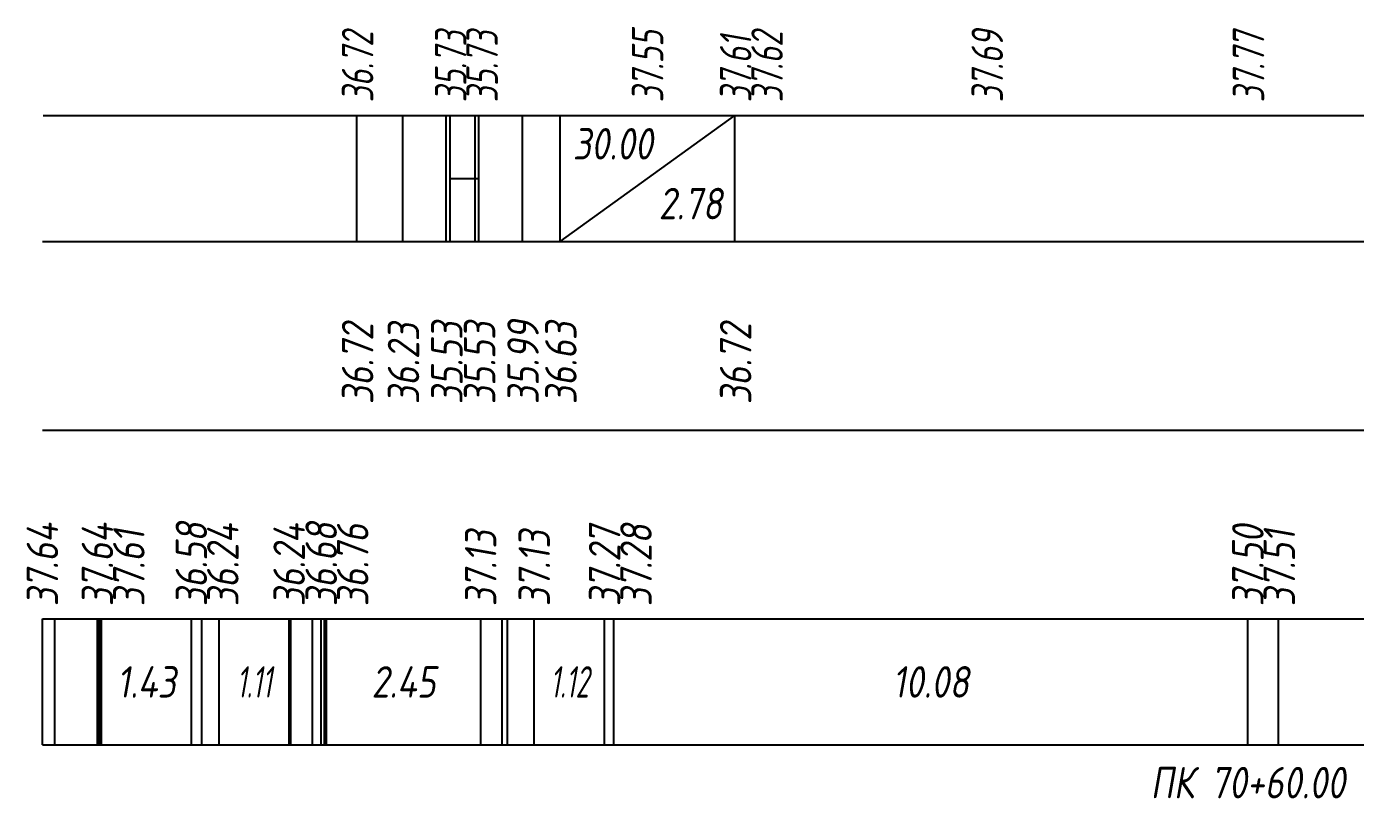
# Model space of a CAD drawing. Extents: x -717 to 1451, y -133302 to 233.
# Drawn here: x -277.9 to -172.3, y -111461.8 to -111400.5 of the extents above; entities that cross this region are included whole.
import ezdxf
from ezdxf.enums import TextEntityAlignment as Align

# ---------------------------------------------------------------- set-up
doc = ezdxf.new("R2010")
doc.units = 0
for name, color, linetype in [('Код_510', 7, 'Continuous'), ('Код_514', 1, 'Continuous'), ('Код_516', 1, 'Continuous'), ('Подписи поперечников', 7, 'Continuous'), ('Таблица', 7, 'Continuous')]:
    doc.layers.add(name, color=color, linetype=linetype)
doc.styles.add('М', font='romand.shx', dxfattribs={"width": 0.8, "oblique": 10, "height": 2.5})

msp = doc.modelspace()

# ---------------------------------------------------------------- linework, layer by layer
at = {"layer": 'Код_510'}
for p, q in [((-276.643, -111457.527), (-276.643, -111447.527)), ((-275.645, -111457.527), (-275.645, -111447.527)), ((-272.271, -111457.527), (-272.271, -111447.527)), ((-272.118, -111457.527), (-272.118, -111447.527)), ((-271.944, -111457.527), (-271.944, -111447.527)), ((-264.802, -111457.527), (-264.802, -111447.527)), ((-263.967, -111457.527), (-263.967, -111447.527)), ((-262.592, -111457.527), (-262.592, -111447.527)), ((-257.03, -111457.527), (-257.03, -111447.527)), ((-256.888, -111457.527), (-256.888, -111447.527)), ((-255.175, -111457.527), (-255.175, -111447.527)), ((-254.479, -111457.527), (-254.479, -111447.527)), ((-254.224, -111457.527), (-254.224, -111447.527)), ((-254.056, -111457.527), (-254.056, -111447.527)), ((-241.807, -111457.527), (-241.807, -111447.527)), ((-240.101, -111457.527), (-240.101, -111447.527)), ((-239.681, -111457.527), (-239.681, -111447.527)), ((-237.548, -111457.527), (-237.548, -111447.527)), ((-231.956, -111457.527), (-231.956, -111447.527)), ((-231.223, -111457.527), (-231.223, -111447.527)), ((-180.827, -111457.527), (-180.827, -111447.527)), ((-178.397, -111457.527), (-178.397, -111447.527))]:
    msp.add_line(p, q, dxfattribs=at)
at = {"layer": 'Код_516'}
for p, q in [((-251.643, -111417.527), (-251.643, -111407.527)), ((-247.995, -111417.527), (-247.995, -111407.527)), ((-247.995, -111417.527), (-247.995, -111407.527)), ((-244.548, -111417.527), (-244.548, -111407.527)), ((-244.245, -111417.527), (-244.245, -111407.527)), ((-242.245, -111417.527), (-242.245, -111407.527)), ((-241.942, -111417.527), (-241.942, -111407.527)), ((-238.495, -111417.527), (-238.495, -111407.527)), ((-238.495, -111417.527), (-238.495, -111407.527)), ((-235.487, -111417.527), (-235.487, -111407.527)), ((-235.487, -111417.527), (-221.595, -111407.527)), ((-221.595, -111417.527), (-221.595, -111407.527)), ((-244.245, -111412.527), (-242.245, -111412.527)), ((-242.245, -111412.527), (-241.942, -111412.527))]:
    msp.add_line(p, q, dxfattribs=at)
at = {"layer": 'Таблица'}
for p, q in [((-276.588, -111407.527), (-84.263, -111407.527)), ((-276.643, -111417.527), (-84.317, -111417.527)), ((-276.643, -111432.527), (-84.317, -111432.527)), ((-276.643, -111447.527), (-84.317, -111447.527)), ((-276.643, -111457.527), (-84.317, -111457.527))]:
    msp.add_line(p, q, dxfattribs=at)

# ---------------------------------------------------------------- texts
at = {"layer": 'Код_510', "style": 'М', "oblique": 10, "width": 0.8}
for s, p in [('37.64', (-276.643, -111446.527)), ('37.64', (-272.271, -111446.527)), ('37.61', (-269.771, -111446.527)), ('36.58', (-264.802, -111446.527)), ('36.24', (-262.302, -111446.527)), ('36.24', (-257.03, -111446.527)), ('36.68', (-254.479, -111446.527)), ('36.76', (-251.979, -111446.527)), ('37.13', (-241.807, -111446.527)), ('37.13', (-237.548, -111446.527)), ('37.27', (-231.956, -111446.527)), ('37.28', (-229.456, -111446.527)), ('37.50', (-180.827, -111446.527)), ('37.51', (-178.327, -111446.527))]:
    msp.add_text(s, height=2.5, rotation=90, dxfattribs=at).set_placement(p, align=Align.MIDDLE_LEFT)
at = {"layer": 'Код_510', "style": 'М', "oblique": 10}
for s, width, p in [('1.43', 0.8, (-268.373, -111452.527)), ('1.11', 0.6, (-259.811, -111452.527)), ('2.45', 0.8, (-247.931, -111452.527)), ('1.12', 0.6, (-234.752, -111452.527)), ('10.08', 0.8, (-206.025, -111452.527))]:
    msp.add_text(s, height=2.5, dxfattribs=dict(at, width=width)).set_placement(p, align=Align.MIDDLE_CENTER)
at = {"layer": 'Код_514', "style": 'М', "oblique": 10, "width": 0.7}
for s, p in [('37.55', (-228.541, -111406.487)), ('37.69', (-201.541, -111406.487)), ('36.72', (-251.588, -111406.487)), ('35.73', (-244.191, -111406.487)), ('35.73', (-241.691, -111406.487)), ('37.61', (-221.541, -111406.487)), ('37.62', (-219.041, -111406.487)), ('37.77', (-180.773, -111406.487))]:
    msp.add_text(s, height=2.5, rotation=90, dxfattribs=at).set_placement(p, align=Align.MIDDLE_LEFT)
at = {"layer": 'Код_516', "style": 'М', "oblique": 10, "width": 0.8}
msp.add_text('30.00', height=2.5, dxfattribs=at).set_placement((-234.487, -111408.527), align=Align.TOP_LEFT)
msp.add_text('2.78', height=2.5, dxfattribs=at).set_placement((-222.595, -111416.527), align=Align.BOTTOM_RIGHT)
for s, p in [('35.53', (-244.494, -111430.476)), ('35.53', (-241.888, -111430.476)), ('35.99', (-238.441, -111430.476)), ('36.63', (-235.432, -111430.476)), ('36.72', (-251.588, -111430.476)), ('36.23', (-247.941, -111430.476)), ('36.72', (-221.541, -111430.476))]:
    msp.add_text(s, height=2.5, rotation=90, dxfattribs=at).set_placement(p, align=Align.MIDDLE_LEFT)
at = {"layer": 'Подписи поперечников', "style": 'М', "oblique": 10, "width": 0.8}
msp.add_text('ПК 70+60.00', height=2.5, dxfattribs=at).set_placement((-180.827, -111462.527), align=Align.BOTTOM_CENTER)

doc.saveas('drawing.dxf')
